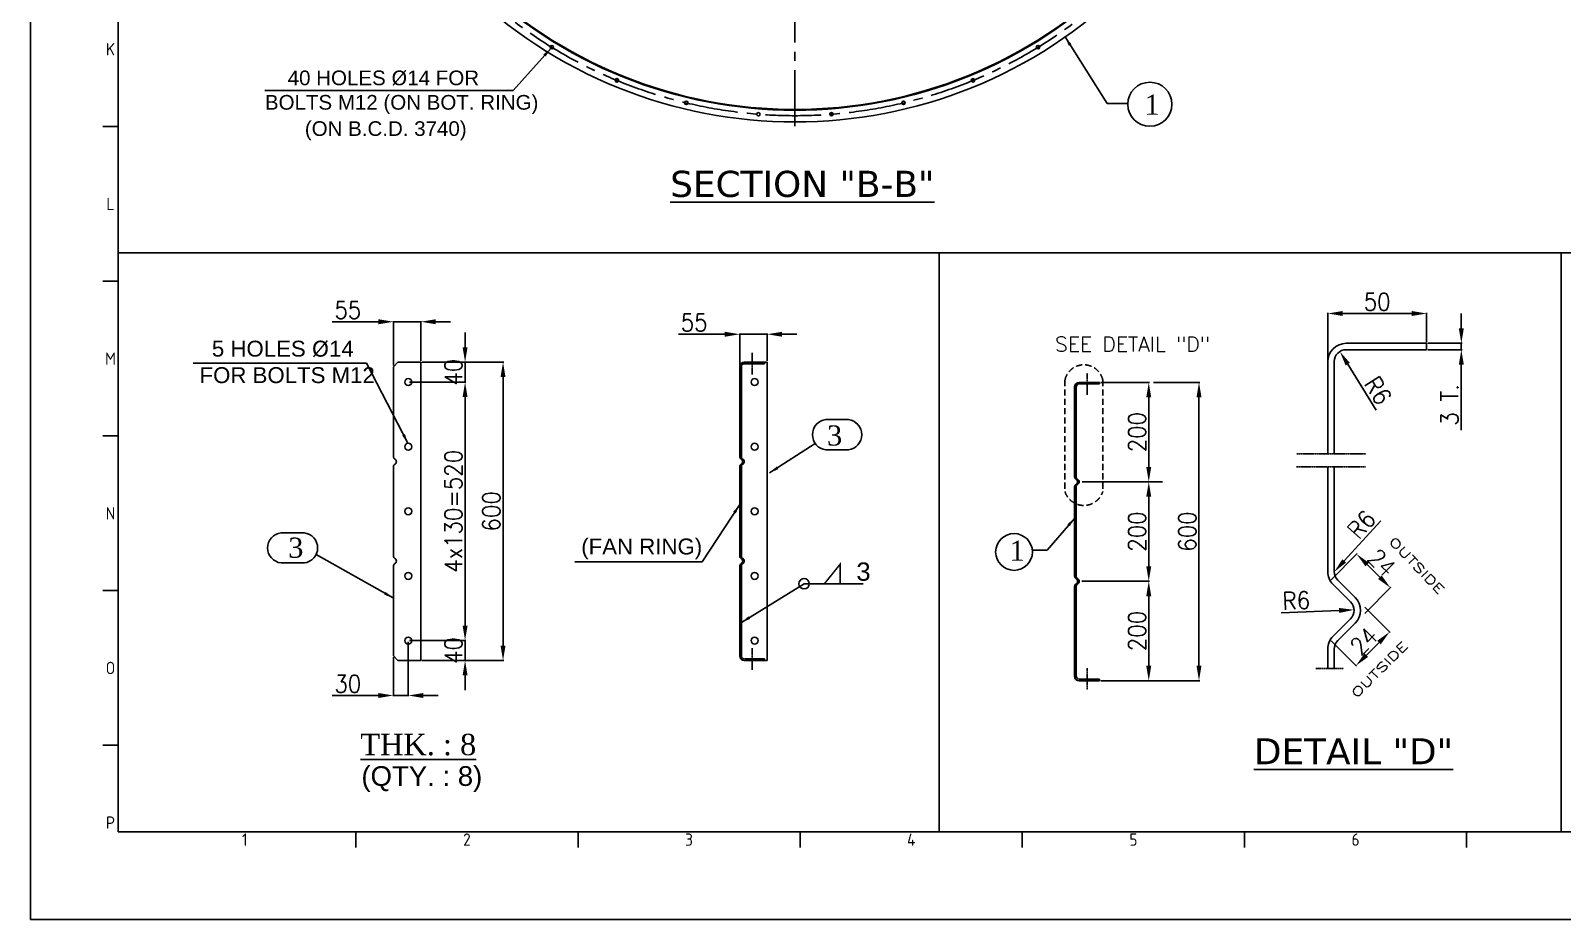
# Model space of a CAD drawing. Header units: inches. Extents: x 98758 to 118468, y 66787 to 119708.
# Drawn here: x 99333 to 105490, y 66787 to 70363 of the extents above; entities that cross this region are included whole.
import ezdxf
from ezdxf.enums import TextEntityAlignment as Align

# ---------------------------------------------------------------- set-up
doc = ezdxf.new("R2010")
doc.units = ezdxf.units.IN
doc.header["$MEASUREMENT"] = 0
doc.linetypes.add('CENTER2', pattern=[1.125, 0.75, -0.125, 0.125, -0.125])
doc.linetypes.add('HIDDEN', pattern=[0.375, 0.25, -0.125])
for name, color, linetype in [('1', 1, 'Continuous'), ('CADRE', 5, 'Continuous'), ('line', 7, 'Continuous'), ('PV-38C9D', 7, 'Continuous')]:
    doc.layers.add(name, color=color, linetype=linetype)
doc.styles.add('ARIAL', font='Arial')
doc.styles.add('ISO Proportional', font='isocp.shx')
doc.styles.add('ROMANS', font='ROMANS.shx', dxfattribs={"width": 0.9})
doc.styles.add('style1', font='verdana.ttf')
doc.styles.add('style10', font='swissl.ttf', dxfattribs={"height": 40})
doc.styles.add('style2', font='romans.shx')
doc.styles.add('style4', font='verdana.ttf', dxfattribs={"height": 80})
doc.styles.add('style7', font='times.ttf', dxfattribs={"height": 24})
doc.dimstyles.new('1', dxfattribs={"dimtxt": 43, "dimasz": 38, "dimexe": 2, "dimexo": 5, "dimgap": 10, "dimtad": 1, "dimdec": 0, "dimdsep": 46, "dimtxsty": 'style2', "dimcen": 15, "dimclrd": 8, "dimclre": 8, "dimclrt": 6, "dimadec": 0, "dimazin": 0, "dimtfac": 1, "dimtdec": 0, "dimtmove": 0, "dimatfit": 3, "dimfxl": 1, "dimarcsym": 0})
doc.dimstyles.new('4', dxfattribs={"dimtxt": 70, "dimasz": 60, "dimexe": 3, "dimexo": 5, "dimgap": 12, "dimtad": 1, "dimdec": 0, "dimdsep": 46, "dimtxsty": 'ROMANS', "dimcen": 2.5, "dimclrd": 6, "dimclre": 6, "dimclrt": 2, "dimadec": 0, "dimazin": 0, "dimtfac": 1, "dimtdec": 0, "dimtmove": 0, "dimatfit": 3, "dimfxl": 1, "dimarcsym": 0})

# ---------------------------------------------------------------- blocks, each defined once
blk = doc.blocks.new('*D467')
at = {"color": 6, "lineweight": -2, "transparency": 16777216}
for p, q in [((102123.4, 69141.1), (101937.4, 69141.1)), ((102183.4, 69015.4), (102183.4, 69144.1)), ((102293.3, 69141.1), (102183.4, 69141.1)), ((102293.3, 69033.8), (102293.3, 69144.1)), ((102353.3, 69141.1), (102413.3, 69141.1))]:
    blk.add_line(p, q, dxfattribs=at)
at = {"color": 6, "transparency": 16777216}
for points in [[(102123.4, 69151.1), (102123.4, 69131.1), (102183.4, 69141.1)], [(102353.3, 69151.1), (102353.3, 69131.1), (102293.3, 69141.1)]]:
    blk.add_solid(points, dxfattribs=at)
at = {"layer": 'Defpoints', "color": 0, "transparency": 16777216}
for p in [(102183.4, 69141.1), (102183.4, 69010.4), (102293.3, 69028.8)]:
    blk.add_point(p, dxfattribs=at)
at = {"color": 2, "transparency": 16777216, "insert": (102000.4, 69188.1), "char_height": 70, "attachment_point": 5, "style": 'ROMANS'}
blk.add_mtext('55', dxfattribs=at)
blk = doc.blocks.new('*D478')
at = {"color": 6, "lineweight": -2, "transparency": 16777216}
for p, q in [((101079.5, 67968.8), (101079.5, 68028.8)), ((100856.2, 67908.8), (101082.5, 67908.8)), ((101079.5, 67908.8), (101079.5, 67828.8)), ((100906.3, 67828.8), (101082.5, 67828.8)), ((101079.5, 67768.8), (101079.5, 67708.8))]:
    blk.add_line(p, q, dxfattribs=at)
at = {"color": 6, "transparency": 16777216}
for points in [[(101069.5, 67968.8), (101089.5, 67968.8), (101079.5, 67908.8)], [(101069.5, 67768.8), (101089.5, 67768.8), (101079.5, 67828.8)]]:
    blk.add_solid(points, dxfattribs=at)
at = {"layer": 'Defpoints', "color": 0, "transparency": 16777216}
for p in [(100851.2, 67908.8), (100901.3, 67828.8), (101079.5, 67828.8)]:
    blk.add_point(p, dxfattribs=at)
at = {"color": 2, "transparency": 16777216, "insert": (101032.5, 67868.8), "char_height": 70, "attachment_point": 5, "rotation": 90, "style": 'ROMANS'}
blk.add_mtext('40', dxfattribs=at)
blk = doc.blocks.new('*D479')
at = {"color": 6, "lineweight": -2, "transparency": 16777216}
for p, q in [((100856.2, 68948.8), (101082.5, 68948.8)), ((101079.5, 67968.8), (101079.5, 68888.8)), ((101002.6, 67908.8), (101082.5, 67908.8))]:
    blk.add_line(p, q, dxfattribs=at)
at = {"color": 6, "transparency": 16777216}
for points in [[(101069.5, 68888.8), (101089.5, 68888.8), (101079.5, 68948.8)], [(101069.5, 67968.8), (101089.5, 67968.8), (101079.5, 67908.8)]]:
    blk.add_solid(points, dxfattribs=at)
at = {"layer": 'Defpoints', "color": 0, "transparency": 16777216}
for p in [(100851.2, 68948.8), (101079.5, 68948.8), (100997.6, 67908.8)]:
    blk.add_point(p, dxfattribs=at)
at = {"color": 2, "transparency": 16777216, "insert": (101032.5, 68428.8), "char_height": 70, "attachment_point": 5, "rotation": 90, "style": 'ROMANS'}
blk.add_mtext('4x130=520', dxfattribs=at)
blk = doc.blocks.new('*D480')
at = {"color": 6, "lineweight": -2, "transparency": 16777216}
for p, q in [((101079.5, 69088.8), (101079.5, 69148.8)), ((100906.3, 69028.8), (101082.5, 69028.8)), ((101079.5, 68948.8), (101079.5, 69028.8)), ((100993.1, 68948.8), (101082.5, 68948.8)), ((101079.5, 68888.8), (101079.5, 68828.8))]:
    blk.add_line(p, q, dxfattribs=at)
at = {"color": 6, "transparency": 16777216}
for points in [[(101069.5, 69088.8), (101089.5, 69088.8), (101079.5, 69028.8)], [(101069.5, 68888.8), (101089.5, 68888.8), (101079.5, 68948.8)]]:
    blk.add_solid(points, dxfattribs=at)
at = {"layer": 'Defpoints', "color": 0, "transparency": 16777216}
for p in [(100901.3, 69028.8), (101079.5, 69028.8), (100988.1, 68948.8)]:
    blk.add_point(p, dxfattribs=at)
at = {"color": 2, "transparency": 16777216, "insert": (101032.5, 68988.8), "char_height": 70, "attachment_point": 5, "rotation": 90, "style": 'ROMANS'}
blk.add_mtext('40', dxfattribs=at)
blk = doc.blocks.new('*D481')
at = {"color": 6, "lineweight": -2, "transparency": 16777216}
for p, q in [((100851.2, 67903.8), (100851.2, 67684.9)), ((100791.5, 67842.2), (100791.5, 67684.9)), ((100731.5, 67687.9), (100545.5, 67687.9)), ((100851.2, 67687.9), (100791.5, 67687.9)), ((100911.2, 67687.9), (100971.2, 67687.9))]:
    blk.add_line(p, q, dxfattribs=at)
at = {"color": 6, "transparency": 16777216}
for points in [[(100731.5, 67697.9), (100731.5, 67677.9), (100791.5, 67687.9)], [(100911.2, 67697.9), (100911.2, 67677.9), (100851.2, 67687.9)]]:
    blk.add_solid(points, dxfattribs=at)
at = {"layer": 'Defpoints', "color": 0, "transparency": 16777216}
for p in [(100851.2, 67908.8), (100791.5, 67847.2), (100791.5, 67687.9)]:
    blk.add_point(p, dxfattribs=at)
at = {"color": 2, "transparency": 16777216, "insert": (100608.5, 67734.9), "char_height": 70, "attachment_point": 5, "style": 'ROMANS'}
blk.add_mtext('30', dxfattribs=at)
blk = doc.blocks.new('*D468')
at = {"color": 6, "lineweight": -2, "transparency": 16777216}
for p, q in [((101021.1, 69028.8), (101235, 69028.8)), ((101232, 67888.8), (101232, 68968.8)), ((101021.1, 67828.8), (101235, 67828.8))]:
    blk.add_line(p, q, dxfattribs=at)
at = {"color": 6, "transparency": 16777216}
for points in [[(101222, 68968.8), (101242, 68968.8), (101232, 69028.8)], [(101222, 67888.8), (101242, 67888.8), (101232, 67828.8)]]:
    blk.add_solid(points, dxfattribs=at)
at = {"layer": 'Defpoints', "color": 0, "transparency": 16777216}
for p in [(101016.1, 69028.8), (101232, 69028.8), (101016.1, 67828.8)]:
    blk.add_point(p, dxfattribs=at)
at = {"color": 2, "transparency": 16777216, "insert": (101185, 68428.8), "char_height": 70, "attachment_point": 5, "rotation": 90, "style": 'ROMANS'}
blk.add_mtext('600', dxfattribs=at)
blk = doc.blocks.new('*D482')
at = {"color": 6, "lineweight": -2, "transparency": 16777216}
for p, q in [((100791.5, 69015.4), (100791.5, 69194.4)), ((100901.3, 69033.8), (100901.3, 69194.4)), ((100731.5, 69191.4), (100545.5, 69191.4)), ((100901.3, 69191.4), (100791.5, 69191.4)), ((100961.3, 69191.4), (101021.3, 69191.4))]:
    blk.add_line(p, q, dxfattribs=at)
at = {"color": 6, "transparency": 16777216}
for points in [[(100731.5, 69201.4), (100731.5, 69181.4), (100791.5, 69191.4)], [(100961.3, 69201.4), (100961.3, 69181.4), (100901.3, 69191.4)]]:
    blk.add_solid(points, dxfattribs=at)
at = {"layer": 'Defpoints', "color": 0, "transparency": 16777216}
for p in [(100791.5, 69191.4), (100791.5, 69010.4), (100901.3, 69028.8)]:
    blk.add_point(p, dxfattribs=at)
at = {"color": 2, "transparency": 16777216, "insert": (100608.5, 69238.4), "char_height": 70, "attachment_point": 5, "style": 'ROMANS'}
blk.add_mtext('55', dxfattribs=at)
blk = doc.blocks.new('KADR')
at = {"layer": 'CADRE', "color": 2}
for p, q in [((220598.3, -2667.1), (220695.6, -2667.1)), ((220598.3, -3639.5), (220695.6, -3639.5)), ((220598.3, -4611.9), (220695.6, -4611.9)), ((220598.3, -5584.2), (220695.6, -5584.2)), ((220598.3, -6556.6), (220695.6, -6556.6)), ((222188.2, -7198.2), (222188.2, -7100.9)), ((223583.6, -7198.2), (223583.6, -7100.9)), ((224978.9, -7198.2), (224978.9, -7100.9)), ((226374.3, -7198.2), (226374.3, -7100.9)), ((227769.7, -7198.2), (227769.7, -7100.9)), ((229165, -7198.2), (229165, -7100.9))]:
    blk.add_line(p, q, dxfattribs=at)
at = {"layer": 'CADRE', "color": 1}
blk.add_lwpolyline([(220145.5, -7651), (243248.6, -7651), (243248.6, 8686.2), (220145.5, 8686.2)], close=True, dxfattribs=at)
at = {"layer": 'CADRE'}
blk.add_lwpolyline([(220695.6, -7100.9), (242698.5, -7100.9), (242698.5, 8136.1), (220695.6, 8136.1)], close=True, dxfattribs=at)
at = {"layer": 'CADRE', "color": 2, "style": 'ISO Proportional'}
for s, p in [('K', (220647, -2180.9)), ('L', (220647, -3153.3)), ('M', (220647, -4125.7)), ('N', (220647, -5098)), ('O', (220647, -6070.4)), ('P', (220647, -7042.8)), ('1', (221490.5, -7149.5)), ('2', (222885.9, -7149.5)), ('3', (224281.2, -7149.5)), ('4', (225676.6, -7149.5)), ('5', (227072, -7149.5)), ('6', (228467.4, -7149.5))]:
    blk.add_text(s, height=77.8, dxfattribs=at).set_placement(p, align=Align.MIDDLE)
blk = doc.blocks.new('*D508')
at = {"color": 6, "lineweight": -2, "transparency": 16777216}
for p, q in [((104695.6, 68043.2), (104797.4, 67941.4)), ((104559.9, 67907.4), (104661.6, 67805.7)), ((104701.9, 67850.2), (104752.8, 67901.1))]:
    blk.add_line(p, q, dxfattribs=at)
at = {"color": 6, "transparency": 16777216}
for points in [[(104745.7, 67908.2), (104759.9, 67894.1), (104795.2, 67943.6)], [(104694.8, 67857.3), (104709, 67843.2), (104659.5, 67807.8)]]:
    blk.add_solid(points, dxfattribs=at)
at = {"layer": 'Defpoints', "color": 0, "transparency": 16777216}
for p in [(104692.1, 68046.7), (104556.3, 67910.9), (104795.2, 67943.6)]:
    blk.add_point(p, dxfattribs=at)
at = {"color": 2, "transparency": 16777216, "insert": (104692.1, 67906.8), "char_height": 70, "attachment_point": 5, "rotation": 45, "style": 'ROMANS'}
blk.add_mtext('24', dxfattribs=at)
blk = doc.blocks.new('*D516')
at = {"color": 6, "lineweight": -2, "transparency": 16777216}
blk.add_line((104359.3, 68020.3), (104592.2, 68030), dxfattribs=at)
at = {"color": 6, "transparency": 16777216}
blk.add_solid([(104591.8, 68040), (104592.6, 68020), (104652.1, 68032.5)], dxfattribs=at)
at = {"layer": 'Defpoints', "color": 0, "transparency": 16777216}
for p in [(104604.2, 68030.5), (104652.1, 68032.5)]:
    blk.add_point(p, dxfattribs=at)
at = {"color": 2, "transparency": 16777216, "insert": (104420.3, 68069.9), "char_height": 70, "attachment_point": 5, "rotation": 2.40279, "style": 'ROMANS'}
blk.add_mtext('R6', dxfattribs=at)
blk = doc.blocks.new('*D509')
at = {"color": 6, "lineweight": -2, "transparency": 16777216}
blk.add_line((104759.4, 68391), (104612.8, 68229.4), dxfattribs=at)
at = {"color": 6, "transparency": 16777216}
blk.add_solid([(104605.4, 68236.2), (104620.2, 68222.7), (104572.5, 68185)], dxfattribs=at)
at = {"layer": 'Defpoints', "color": 0, "transparency": 16777216}
for p in [(104604.8, 68220.6), (104572.5, 68185)]:
    blk.add_point(p, dxfattribs=at)
at = {"color": 2, "transparency": 16777216, "insert": (104682.3, 68375.9), "char_height": 70, "attachment_point": 5, "rotation": 47.77337, "style": 'ROMANS'}
blk.add_mtext('R6', dxfattribs=at)
blk = doc.blocks.new('*D510')
at = {"color": 6, "lineweight": -2, "transparency": 16777216}
for p, q in [((104559.9, 68153.7), (104665.1, 68258.9)), ((104705.4, 68214.3), (104756.3, 68163.4)), ((104695.6, 68017.9), (104800.8, 68123.1))]:
    blk.add_line(p, q, dxfattribs=at)
at = {"color": 6, "transparency": 16777216}
for points in [[(104712.4, 68221.4), (104698.3, 68207.2), (104662.9, 68256.7)], [(104763.3, 68170.5), (104749.2, 68156.3), (104798.7, 68121)]]:
    blk.add_solid(points, dxfattribs=at)
at = {"layer": 'Defpoints', "color": 0, "transparency": 16777216}
for p in [(104556.3, 68150.1), (104798.7, 68121), (104692.1, 68014.4)]:
    blk.add_point(p, dxfattribs=at)
at = {"color": 2, "transparency": 16777216, "insert": (104764.1, 68222.1), "char_height": 70, "attachment_point": 5, "rotation": 315, "style": 'ROMANS'}
blk.add_mtext('24', dxfattribs=at)
blk = doc.blocks.new('*D511')
at = {"color": 6, "lineweight": -2, "transparency": 16777216}
for p, q in [((104546.9, 69036), (104546.9, 69227.6)), ((104884.1, 69224.6), (104606.9, 69224.6)), ((104944.1, 69109.6), (104944.1, 69227.6))]:
    blk.add_line(p, q, dxfattribs=at)
at = {"color": 6, "transparency": 16777216}
for points in [[(104606.9, 69234.6), (104606.9, 69214.6), (104546.9, 69224.6)], [(104884.1, 69234.6), (104884.1, 69214.6), (104944.1, 69224.6)]]:
    blk.add_solid(points, dxfattribs=at)
at = {"layer": 'Defpoints', "color": 0, "transparency": 16777216}
for p in [(104546.9, 69224.6), (104944.1, 69104.6), (104546.9, 69031)]:
    blk.add_point(p, dxfattribs=at)
at = {"color": 2, "transparency": 16777216, "insert": (104745.5, 69271.6), "char_height": 70, "attachment_point": 5, "style": 'ROMANS'}
blk.add_mtext('50', dxfattribs=at)
blk = doc.blocks.new('*D512')
at = {"color": 6, "lineweight": -2, "transparency": 16777216}
blk.add_line((104741.8, 68836.3), (104626.8, 69020.9), dxfattribs=at)
at = {"color": 6, "transparency": 16777216}
blk.add_solid([(104635.3, 69026.1), (104618.4, 69015.6), (104595.1, 69071.8)], dxfattribs=at)
at = {"layer": 'Defpoints', "color": 0, "transparency": 16777216}
for p in [(104595.1, 69071.8), (104620.5, 69031)]:
    blk.add_point(p, dxfattribs=at)
at = {"color": 2, "transparency": 16777216, "insert": (104748.4, 68914.6), "char_height": 70, "attachment_point": 5, "rotation": 301.91298, "style": 'ROMANS'}
blk.add_mtext('R6', dxfattribs=at)
blk = doc.blocks.new('*D517')
at = {"color": 6, "lineweight": -2, "transparency": 16777216}
for p, q in [((105083.4, 69164.6), (105083.4, 69224.6)), ((104949.1, 69104.6), (105086.4, 69104.6)), ((104949.1, 69079), (105086.4, 69079)), ((105083.4, 69104.6), (105083.4, 69079)), ((105083.4, 69019), (105083.4, 68755))]:
    blk.add_line(p, q, dxfattribs=at)
at = {"color": 6, "transparency": 16777216}
for points in [[(105073.4, 69164.6), (105093.4, 69164.6), (105083.4, 69104.6)], [(105073.4, 69019), (105093.4, 69019), (105083.4, 69079)]]:
    blk.add_solid(points, dxfattribs=at)
at = {"layer": 'Defpoints', "color": 0, "transparency": 16777216}
for p in [(104944.1, 69104.6), (104944.1, 69079), (105083.4, 69104.6)]:
    blk.add_point(p, dxfattribs=at)
at = {"color": 2, "transparency": 16777216, "insert": (105036.4, 68857), "char_height": 70, "attachment_point": 5, "rotation": 90, "style": 'ROMANS'}
blk.add_mtext('3 T.', dxfattribs=at)
blk = doc.blocks.new('*D513')
at = {"color": 6, "lineweight": -2, "transparency": 16777216}
for p, q in [((103558.6, 68147.4), (103830.2, 68147.4)), ((103827.2, 67807.4), (103827.2, 68087.4)), ((103869.2, 67747.4), (103824.2, 67747.4))]:
    blk.add_line(p, q, dxfattribs=at)
at = {"color": 6, "transparency": 16777216}
for points in [[(103817.2, 68087.4), (103837.2, 68087.4), (103827.2, 68147.4)], [(103817.2, 67807.4), (103837.2, 67807.4), (103827.2, 67747.4)]]:
    blk.add_solid(points, dxfattribs=at)
at = {"layer": 'Defpoints', "color": 0, "transparency": 16777216}
for p in [(103553.6, 68147.4), (103827.2, 68147.4), (103874.2, 67747.4)]:
    blk.add_point(p, dxfattribs=at)
at = {"color": 2, "transparency": 16777216, "insert": (103780.2, 67947.4), "char_height": 70, "attachment_point": 5, "rotation": 90, "style": 'ROMANS'}
blk.add_mtext('200', dxfattribs=at)
blk = doc.blocks.new('*D514')
at = {"color": 6, "lineweight": -2, "transparency": 16777216}
for p, q in [((103559.9, 68547.4), (103830.2, 68547.4)), ((103827.2, 68207.4), (103827.2, 68487.4)), ((103830.5, 68147.4), (103824.2, 68147.4))]:
    blk.add_line(p, q, dxfattribs=at)
at = {"color": 6, "transparency": 16777216}
for points in [[(103817.2, 68487.4), (103837.2, 68487.4), (103827.2, 68547.4)], [(103817.2, 68207.4), (103837.2, 68207.4), (103827.2, 68147.4)]]:
    blk.add_solid(points, dxfattribs=at)
at = {"layer": 'Defpoints', "color": 0, "transparency": 16777216}
for p in [(103554.9, 68547.4), (103827.2, 68547.4), (103835.5, 68147.4)]:
    blk.add_point(p, dxfattribs=at)
at = {"color": 2, "transparency": 16777216, "insert": (103780.2, 68347.4), "char_height": 70, "attachment_point": 5, "rotation": 90, "style": 'ROMANS'}
blk.add_mtext('200', dxfattribs=at)
blk = doc.blocks.new('*D518')
at = {"color": 6, "lineweight": -2, "transparency": 16777216}
for p, q in [((103634.1, 68947.4), (103830.2, 68947.4)), ((103827.2, 68607.4), (103827.2, 68887.4)), ((103882.7, 68547.4), (103824.2, 68547.4))]:
    blk.add_line(p, q, dxfattribs=at)
at = {"color": 6, "transparency": 16777216}
for points in [[(103817.2, 68887.4), (103837.2, 68887.4), (103827.2, 68947.4)], [(103817.2, 68607.4), (103837.2, 68607.4), (103827.2, 68547.4)]]:
    blk.add_solid(points, dxfattribs=at)
at = {"layer": 'Defpoints', "color": 0, "transparency": 16777216}
for p in [(103629.1, 68947.4), (103827.2, 68947.4), (103887.7, 68547.4)]:
    blk.add_point(p, dxfattribs=at)
at = {"color": 2, "transparency": 16777216, "insert": (103780.2, 68747.4), "char_height": 70, "attachment_point": 5, "rotation": 90, "style": 'ROMANS'}
blk.add_mtext('200', dxfattribs=at)
blk = doc.blocks.new('*D515')
at = {"color": 6, "lineweight": -2, "transparency": 16777216}
for p, q in [((103846.3, 68947.4), (104032.1, 68947.4)), ((104029.1, 67807.4), (104029.1, 68887.4)), ((103634.1, 67747.4), (104032.1, 67747.4))]:
    blk.add_line(p, q, dxfattribs=at)
at = {"color": 6, "transparency": 16777216}
for points in [[(104019.1, 68887.4), (104039.1, 68887.4), (104029.1, 68947.4)], [(104019.1, 67807.4), (104039.1, 67807.4), (104029.1, 67747.4)]]:
    blk.add_solid(points, dxfattribs=at)
at = {"layer": 'Defpoints', "color": 0, "transparency": 16777216}
for p in [(103841.3, 68947.4), (104029.1, 68947.4), (103629.1, 67747.4)]:
    blk.add_point(p, dxfattribs=at)
at = {"color": 2, "transparency": 16777216, "insert": (103982.1, 68347.4), "char_height": 70, "attachment_point": 5, "rotation": 90, "style": 'ROMANS'}
blk.add_mtext('600', dxfattribs=at)

msp = doc.modelspace()

# ---------------------------------------------------------------- linework, layer by layer
at = {"color": 3, "linetype": 'CENTER2', "ltscale": 300}
msp.add_line((102405.2, 71890.3), (102405.2, 69950.4), dxfattribs=at)
at = {"color": 6, "linetype": 'Continuous'}
for p, q in [((103659.9, 70069.2), (103742.1, 70069.2)), ((103419, 68273.1), (103359.9, 68273.1))]:
    msp.add_line(p, q, dxfattribs=at)
at = {"color": 2}
for p, q in [((110596.8, 69468), (99685.4, 69468)), ((102985.4, 69468), (102985.4, 67139.3)), ((105484.5, 69468), (105484.5, 67139.3))]:
    msp.add_line(p, q, dxfattribs=at)
for p, q in [((100901.3, 67828.8), (100901.3, 69028.8)), ((102293.3, 67828.8), (102293.3, 69028.8))]:
    msp.add_line(p, q)
at = {"color": 3, "linetype": 'CENTER2', "ltscale": 7}
for p, q in [((102233.4, 68978.7), (102233.4, 69065.8)), ((103579.1, 68897.3), (103579.1, 68984.4)), ((104422.6, 68659.5), (104699.3, 68659.5)), ((104421.1, 68607.3), (104698.2, 68607.3)), ((102233.4, 67878.9), (102233.4, 67791.8)), ((103579.1, 67797.5), (103579.1, 67710.4)), ((104499.3, 67796.7), (104610.2, 67796.7))]:
    msp.add_line(p, q, dxfattribs=at)
at = {"color": 6, "linetype": 'Continuous'}
for points in [[(102620, 68676.1), (102529.4, 68676.1, -0.887621), (102529.4, 68797.7), (102620, 68797.7, -0.887621)], [(100339.8, 68221.1), (100432.9, 68221.1, 0.887621), (100432.9, 68342.6), (100339.8, 68342.6, 0.887621)]]:
    msp.add_lwpolyline(points, format="xyb", close=True, dxfattribs=at)
at = {"color": 0, "const_width": 6.36}
msp.add_lwpolyline([(102586.9, 68137.8), (102586.9, 68216), (102523.9, 68137.8)], dxfattribs=at)
at = {"color": 6, "linetype": 'Continuous'}
for centre, radius in [((103831.8, 70066.2), 88.7), ((103285.8, 68265.3), 73.9)]:
    msp.add_circle(centre, radius, dxfattribs=at)
for centre in [(100851.2, 68948.8), (102243.2, 68948.8), (100851.2, 68688.8), (102243.2, 68688.8), (100851.2, 68428.8), (102243.2, 68428.8), (100851.2, 68168.8), (102243.2, 68168.8), (100851.2, 67908.8), (102243.2, 67908.8)]:
    msp.add_circle(centre, 14)
at = {"color": 3, "linetype": 'CENTER2', "ltscale": 300}
msp.add_arc((102405.2, 71890.3), 1870, 225, 315, dxfattribs=at)
at = {"layer": '1', "color": 0}
for p, q in [((100791.5, 69010.4), (100809.9, 69028.8)), ((100809.9, 67828.8), (100791.5, 67847.2))]:
    msp.add_line(p, q, dxfattribs=at)
for centre in [(101428.2, 70295.9), (103382.3, 70295.9), (101689.6, 70162.6), (103120.9, 70162.6), (101968.7, 70072), (102841.8, 70072), (102258.5, 70026.1), (102552, 70026.1)]:
    msp.add_circle(centre, 7, dxfattribs=at)
for radius, start, end in [(1845, 225, 315), (1848, 225.24803, 314.75197), (1895, 225.24188, 314.75812)]:
    msp.add_arc((102405.2, 71890.3), radius, start, end, dxfattribs=at)
at = {"layer": 'line'}
for p, q in [((104620.5, 69104.6), (104944.1, 69104.6)), ((104944.1, 69079), (104620.5, 69079)), ((104944.1, 69104.6), (104944.1, 69079)), ((100791.5, 69010.4), (100791.5, 68649.6)), ((100809.9, 69028.8), (100901.3, 69028.8)), ((102183.4, 69010.4), (102183.4, 68649.6)), ((102201.8, 69028.8), (102293.3, 69028.8)), ((104546.9, 69031), (104546.9, 68660.1)), ((104572.5, 69031), (104572.5, 68660.1)), ((103529.1, 68929), (103529.1, 68568.2)), ((103535.5, 68929), (103535.5, 68568.2)), ((103547.5, 68947.4), (103629.1, 68947.4)), ((103629.1, 68941), (103547.5, 68941)), ((103629.1, 68947.4), (103629.1, 68941)), ((100791.5, 68608), (100791.5, 68249.6)), ((102183.4, 68608), (102183.4, 68249.6)), ((104546.9, 68606.3), (104546.9, 68186.2)), ((104572.5, 68606.3), (104572.5, 68186.2)), ((103529.1, 68526.6), (103529.1, 68168.2)), ((103535.5, 68526.6), (103535.5, 68168.2)), ((100791.5, 68208), (100791.5, 67847.2)), ((102183.4, 68208), (102183.4, 67847.2)), ((104586.6, 68152.2), (104656.2, 68082.6)), ((103529.1, 68126.6), (103529.1, 67765.8)), ((103535.5, 68126.6), (103535.5, 67765.8)), ((104568.5, 68134.1), (104638.1, 68064.5)), ((104638.1, 67996.6), (104568.5, 67926.9)), ((104656.2, 67978.5), (104586.6, 67908.8)), ((104546.9, 67874.9), (104546.9, 67796.7)), ((104572.5, 67874.9), (104572.5, 67796.7)), ((100809.9, 67828.8), (100901.3, 67828.8)), ((102201.8, 67828.8), (102293.3, 67828.8)), ((103629.1, 67753.8), (103547.5, 67753.8)), ((103547.5, 67747.4), (103629.1, 67747.4)), ((103629.1, 67747.4), (103629.1, 67753.8))]:
    msp.add_line(p, q, dxfattribs=at)
at = {"layer": 'line', "color": 42, "linetype": 'HIDDEN', "ltscale": 10}
for p, q in [((102189.8, 69010.4), (102189.8, 68649.6)), ((102283.4, 69022.4), (102201.8, 69022.4)), ((102283.4, 69028.8), (102283.4, 69022.4)), ((102189.8, 68608), (102189.8, 68249.6)), ((102189.8, 68208), (102189.8, 67847.2)), ((102283.4, 67835.2), (102201.8, 67835.2)), ((102283.4, 67828.8), (102283.4, 67835.2))]:
    msp.add_line(p, q, dxfattribs=at)
at = {"layer": 'line', "color": 42, "linetype": 'HIDDEN', "ltscale": 100}
for p, q in [((103490.3, 68956.7), (103490.3, 68508.6)), ((103642.5, 68956.7), (103642.5, 68508.6))]:
    msp.add_line(p, q, dxfattribs=at)
at = {"layer": 'line'}
msp.add_circle((102442, 68137.7), 20.9, dxfattribs=at)
for centre, radius, start, end in [((104620.5, 69031), 73.6, 90, 180), ((104620.5, 69031), 48, 90, 180), ((102201.8, 69010.4), 18.4, 90, 180), ((103547.5, 68929), 18.4, 90, 180), ((103547.5, 68929), 12, 90, 180), ((100803.5, 68649.6), 12, 180, 240), ((102195.4, 68649.6), 12, 180, 240), ((100803.5, 68608), 12, 120, 180), ((100791.5, 68628.8), 12, 300, 60), ((102195.4, 68608), 12, 120, 180), ((102183.4, 68628.8), 12, 300, 60), ((103541.1, 68568.2), 12, 180, 240), ((103541.1, 68526.6), 12, 120, 180), ((103529.1, 68547.4), 12, 300, 60), ((103547.5, 68568.2), 12, 180, 240), ((103547.5, 68526.6), 12, 120, 180), ((103535.5, 68547.4), 12, 300, 60), ((100803.5, 68249.6), 12, 180, 240), ((100803.5, 68208), 12, 120, 180), ((100791.5, 68228.8), 12, 300, 60), ((102195.4, 68249.6), 12, 180, 240), ((102195.4, 68208), 12, 120, 180), ((102183.4, 68228.8), 12, 300, 60), ((103541.1, 68168.2), 12, 180, 240), ((103529.1, 68147.4), 12, 300, 60), ((103547.5, 68168.2), 12, 180, 240), ((103535.5, 68147.4), 12, 300, 60), ((104620.5, 68186.2), 73.6, 180, 225), ((104620.5, 68186.2), 48, 180, 225), ((103541.1, 68126.6), 12, 120, 180), ((103547.5, 68126.6), 12, 120, 180), ((104604.2, 68030.5), 48, 315, 45), ((104604.2, 68030.5), 73.6, 315, 45), ((104620.5, 67874.9), 73.6, 135, 180), ((104620.5, 67874.9), 48, 135, 180), ((102201.8, 67847.2), 18.4, 180, 270), ((103547.5, 67765.8), 18.4, 180, 270), ((103547.5, 67765.8), 12, 180, 270)]:
    msp.add_arc(centre, radius, start, end, dxfattribs=at)
at = {"layer": 'line', "color": 42, "linetype": 'HIDDEN', "ltscale": 10}
for centre, start, end in [((102201.8, 69010.4), 90, 180), ((102201.8, 68649.6), 180, 240), ((102201.8, 68608), 120, 180), ((102189.8, 68628.8), 300, 60), ((102201.8, 68249.6), 180, 240), ((102201.8, 68208), 120, 180), ((102189.8, 68228.8), 300, 60), ((102201.8, 67847.2), 180, 270)]:
    msp.add_arc(centre, 12, start, end, dxfattribs=at)
at = {"layer": 'line', "color": 42, "linetype": 'HIDDEN', "ltscale": 100}
for centre, radius, start, end in [((103566.4, 68940.3), 77.9, 12.13537, 167.86463), ((103566.4, 68532), 79.6, 197.03765, 342.96235)]:
    msp.add_arc(centre, radius, start, end, dxfattribs=at)

# ---------------------------------------------------------------- block references
at = {"color": 11, "xscale": 0.6398755114248411, "yscale": 0.6398755114248411, "zscale": 0.6398755114248411}
msp.add_blockref('KADR', (-41532.3, 71683), dxfattribs=at)

# ---------------------------------------------------------------- texts
at = {"color": 2}
for s, height, style, p in [('1', 81, 'style7', (103809.9, 70024.1)), ('%%USECTION "B-B"', 105, 'style1', (101903.8, 69693.6)), ('3', 81, 'style7', (102534, 68693.4)), ('3', 81, 'style7', (100368.6, 68242)), ('1', 81, 'style7', (103267.5, 68230.2)), ('%%UDETAIL "D"', 105, 'style1', (104249.9, 67411.1))]:
    msp.add_text(s, height=height, dxfattribs=dict(at, style=style)).set_placement(p)
at = {"color": 6, "linetype": 'Continuous', "style": 'style2', "width": 1.406212}
for rotation, p, p2 in [(313.75288, (104789.5, 68305.2), (104993.7, 68091.9)), (44.83431, (104662.3, 67675.7), (104871.7, 67884))]:
    msp.add_text('OUTSIDE', height=35, rotation=rotation, dxfattribs=at).set_placement(p, p2, align=Align.FIT)
at = {"color": 0, "insert": (102709.3, 68223.1), "char_height": 73.592, "width": 13951.135, "attachment_point": 3, "style": 'style4'}
msp.add_mtext('{\\fSwis721 Lt BT|b0|i0|c0|p42;\\C6;  3             \\P\\H1.333x;               }', dxfattribs=at)
at = {"color": 2, "attachment_point": 1, "style": 'ARIAL'}
for s, insert, char_height, width in [('{\\fTimes New Roman|b0|i0|c0|p26;\\L\\C6;THK. : 8\\fSwis721 Lt BT|b0|i0|c0|p42;\\H0.7125x;\\l                \\P\\H1.333x;           }', (100658.6, 67533.8), 86.0461, 1641.905), ('{\\fSwis721 Lt BT|b0|i0|c0|p42;\\C6;(QTY. : 8)\\P\\H0.8143x;                  \\P\\H1.333x;               }', (100662.8, 67403.5), 79.253, 1477.714)]:
    msp.add_mtext(s, dxfattribs=dict(at, insert=insert, char_height=char_height, width=width))
at = {"layer": 'CADRE', "color": 2, "style": 'ROMANS'}
msp.add_text('SEE DETAIL "D"', height=60.024, dxfattribs=at).set_placement((103450.5, 69071.1))
at = {"layer": 'PV-38C9D', "attachment_point": 1, "style": 'style10'}
for s, insert, char_height, width in [('    40 HOLES {\\fVerdana|b0|i0|c0|p34;%%C}14 FOR\\PBOLTS M12 (ON BOT. RING) ', (100275, 70201.9), 59.005, 5971.591), ('{\\fSwis721 Lt BT|b0|i0|c0|p42;\\C6;(ON B.C.D. 3740)\\P\\H0.8143x;                  \\P\\H1.333x;               }', (100435.5, 69997.9), 59.005, 5971.591), ('            5 HOLES {\\fVerdana|b0|i0|c0|p34;%%c}14 \\P          FOR BOLTS M12 \\P             ', (99764.2, 69115.1), 63.922, 5391.019), ('(FAN RING)\\P             \\P{\\H1.333x;               }', (101546.4, 68319.2), 63.922, 5391.019)]:
    msp.add_mtext(s, dxfattribs=dict(at, insert=insert, char_height=char_height, width=width))

# ---------------------------------------------------------------- dimensions: what is measured, and where the dimension line sits
dim = msp.add_linear_dim(base=(104546.9, 69224.6), p1=(104944.1, 69104.6), p2=(104546.9, 69031), angle=180, text='50', dimstyle='4')
dim.commit()
dim.dimension.update_dxf_attribs({"geometry": '*D511', "text_midpoint": (104745.5, 69271.6)})
for base, p1, p2, picture, middle in [((100791.5, 69191.4), (100901.3, 69028.8), (100791.5, 69010.4), '*D482', (100608.5, 69238.4)), ((102183.4, 69141.1), (102293.3, 69028.8), (102183.4, 69010.4), '*D467', (102000.4, 69188.1)), ((100791.5, 67687.9), (100851.2, 67908.8), (100791.5, 67847.2), '*D481', (100608.5, 67734.9))]:
    dim = msp.add_linear_dim(base=base, p1=p1, p2=p2, dimstyle='4', override={"dimlfac": 0.5})
    dim.commit()
    dim.dimension.update_dxf_attribs({"geometry": picture, "text_midpoint": middle})
for base, p1, p2, angle, text, picture, middle, dimtype in [((105083.4, 69104.6), (104944.1, 69079), (104944.1, 69104.6), 90, '3 T.', '*D517', (105083.4, 68857), 160), ((104798.7, 68121), (104556.3, 68150.1), (104692.1, 68014.4), 315, '24', '*D510', (104730.8, 68188.9), 161), ((104795.2, 67943.6), (104556.3, 67910.9), (104692.1, 68046.7), 45, '24', '*D508', (104725.3, 67873.6), 161)]:
    dim = msp.add_linear_dim(base=base, p1=p1, p2=p2, angle=angle, text=text, dimstyle='4')
    dim.commit()
    dim.dimension.update_dxf_attribs({"geometry": picture, "text_midpoint": middle, "dimtype": dimtype})
for base, p1, p2, picture, middle in [((101079.5, 69028.8), (100988.1, 68948.8), (100901.3, 69028.8), '*D480', (101079.5, 68988.8)), ((101079.5, 67828.8), (100851.2, 67908.8), (100901.3, 67828.8), '*D478', (101079.5, 67868.8))]:
    dim = msp.add_linear_dim(base=base, p1=p1, p2=p2, angle=90, dimstyle='4', override={"dimlfac": 0.5})
    dim.commit()
    dim.dimension.update_dxf_attribs({"geometry": picture, "text_midpoint": middle, "dimtype": 160})
for center, mpoint, picture, middle in [((104620.5, 69031), (104595.1, 69071.8), '*D512', (104708.5, 68889.8)), ((104604.8, 68220.6), (104572.5, 68185), '*D509', (104717.1, 68344.3)), ((104604.2, 68030.5), (104652.1, 68032.5), '*D516', (104422.3, 68022.9))]:
    dim = msp.add_radius_dim(center=center, mpoint=mpoint, text='R6', dimstyle='4')
    dim.commit()
    dim.dimension.update_dxf_attribs({"geometry": picture, "text_midpoint": middle, "dimtype": 164})
for base, p1, p2, picture, middle in [((101232, 69028.8), (101016.1, 67828.8), (101016.1, 69028.8), '*D468', (101185, 68428.8)), ((103827.2, 68947.4), (103887.7, 68547.4), (103629.1, 68947.4), '*D518', (103780.2, 68747.4)), ((104029.1, 68947.4), (103629.1, 67747.4), (103841.3, 68947.4), '*D515', (103982.1, 68347.4)), ((103827.2, 68547.4), (103835.5, 68147.4), (103554.9, 68547.4), '*D514', (103780.2, 68347.4)), ((103827.2, 68147.4), (103874.2, 67747.4), (103553.6, 68147.4), '*D513', (103780.2, 67947.4))]:
    dim = msp.add_linear_dim(base=base, p1=p1, p2=p2, angle=90, dimstyle='4', override={"dimlfac": 0.5})
    dim.commit()
    dim.dimension.update_dxf_attribs({"geometry": picture, "text_midpoint": middle})
dim = msp.add_linear_dim(base=(101079.5, 68948.8), p1=(100997.6, 67908.8), p2=(100851.2, 68948.8), angle=90, text='4x130=<>', dimstyle='4', override={"dimlfac": 0.5})
dim.commit()
dim.dimension.update_dxf_attribs({"geometry": '*D479', "text_midpoint": (101032.5, 68428.8)})

# ---------------------------------------------------------------- leaders
for points in [[(103490.7, 70337), (103659.9, 70069.2)], [(102303.3, 68583.3), (102486.8, 68701)], [(102183.4, 68455.7), (102032.4, 68225.4), (101521, 68225.4)], [(100790.3, 68080.4), (100480.5, 68254.6)]]:
    msp.add_leader(points, dimstyle='1')
at = {"color": 0}
for points in [[(101423.6, 70290.6), (101273.1, 70121.6), (100275, 70121.7)], [(100849.9, 68702.7), (100682.8, 69024.3), (99986.2, 69024.4)]]:
    msp.add_leader(points, dimstyle='1', override={"dimadec": 1}, dxfattribs=at)
at = {"color": 6, "linetype": 'Continuous'}
msp.add_leader([(103529.6, 68401.6), (103419, 68273.1)], dimstyle='1', dxfattribs=at)
at = {"color": 0}
msp.add_leader([(102189.8, 67981.3), (102442, 68137.7), (102679.6, 68137.7)], dimstyle='1', dxfattribs=at)

doc.saveas('drawing.dxf')
